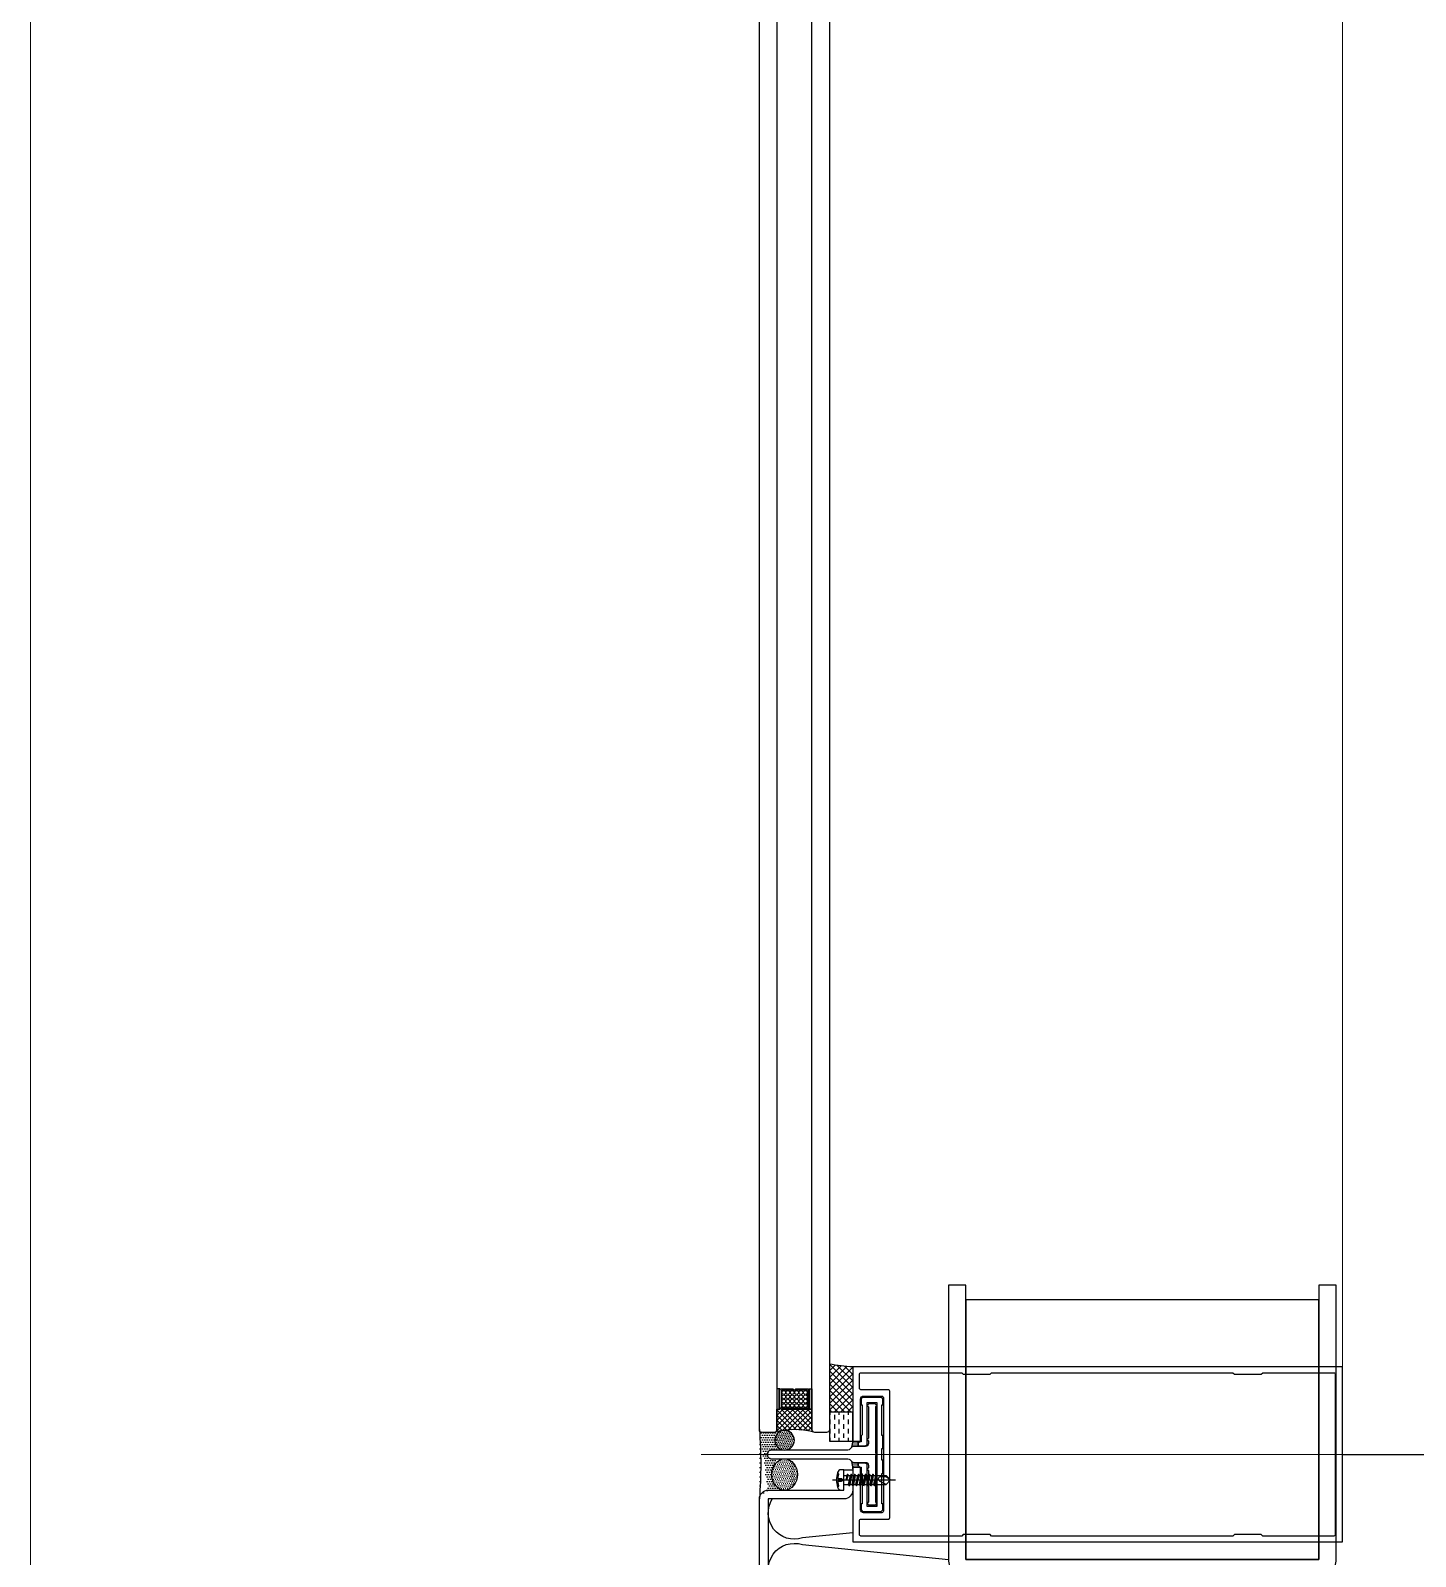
# Model space of a CAD drawing. Header units: millimetres. Extents: x 17311 to 801382, y -242618 to -104888.
# Drawn here: x 125895 to 126370, y -225693 to -225170 of the extents above; entities that cross this region are included whole.
import ezdxf

# ---------------------------------------------------------------- set-up
doc = ezdxf.new("R2010")
doc.units = ezdxf.units.MM
doc.header["$LTSCALE"] = 250
for name, pattern in [('CENTER', [50.8, 31.75, -6.35, 6.35, -6.35]), ('HID', [2.8, 1.8, -1]), ('HIDDEN', [9.525, 6.35, -3.175]), ('HIDDEN2', [4.7625, 3.175, -1.5875])]:
    doc.linetypes.add(name, pattern=pattern)
for name, color, linetype, lineweight in [('A-ELE-9', 9, 'Continuous', 5), ('A-WIN-ELE', 8, 'Continuous', 9), ('CEN', 1, 'Continuous', 9)]:
    doc.layers.add(name, color=color, linetype=linetype, lineweight=lineweight)
for name, color, linetype in [('A-ETC-8', 8, 'Continuous'), ('A-FIN', 6, 'Continuous'), ('A-WIN', 4, 'Continuous'), ('B-AR', 7, 'Continuous'), ('EXTRUSION', 7, 'Continuous'), ('fastener', 1, 'Continuous'), ('GLASS', 7, 'Continuous'), ('ISL', 251, 'Continuous'), ('polyamide', 6, 'Continuous'), ('S-TEEL', 4, 'Continuous'), ('SCREW', 1, 'Continuous'), ('SEALANT', 252, 'Continuous'), ('W200', 7, 'Continuous'), ('인테리어', 7, 'HIDDEN')]:
    doc.layers.add(name, color=color, linetype=linetype)
pattern_1 = [(90, (81579.6663, 89232.96467), (-0.15875, 0.079375), [0, -0.15875])]

# ---------------------------------------------------------------- blocks, each defined once
blk = doc.blocks.new('커튼월 히든바_F')
at = {"layer": 'GLASS', "transparency": 33554687}
h = blk.add_hatch(dxfattribs=at)
h.set_pattern_fill('ANSI37', color=253, scale=10, angle=90, style=0)
h.set_pattern_definition([(315, (-462.3626, 2021.3178), (0.8838835, 0.8838835), []), (45, (-462.3626, 2021.3178), (-0.8838835, 0.8838835), [])])
h.paths.add_polyline_path([(-182, 8.5, 0.198912), (-181.71, 7.79, 0.112366), (-194.29, 7.79, 0.198912), (-194, 8.5), (-194, 15.5), (-192.95, 15.5), (-192.95, 16.2, 0.414214), (-192.25, 15.5), (-183.75, 15.5, 0.414035), (-183.05, 16.2), (-183.05, 15.5), (-182, 15.5)])
at = {"layer": 'SEALANT', "transparency": 33554687}
h = blk.add_hatch(dxfattribs=at)
h.set_pattern_fill('ANSI37', color=253, scale=0.5)
h.set_pattern_definition([(225, (58237.0189, -22344.7967), (1.122532015, -1.122532015), []), (315, (58237.0189, -22344.7967), (1.122532015, 1.122532015), [])])
h.paths.add_polyline_path([(-168, 14.5), (-176, 14.5), (-176, 31, 0.032752), (-168, 30)])
at = {"layer": 'SEALANT'}
h = blk.add_hatch(dxfattribs=at)
h.set_pattern_fill('DASH', color=253, scale=0.5, angle=90, style=0)
h.set_pattern_definition([(270, (-24016.0779, 66483.7451), (1.5875, -1.5875), [1.5875, -1.5875])])
h.paths.add_polyline_path([(-168, 14.5), (-176, 14.5), (-176, 4.5), (-168, 4.5)])
h = blk.add_hatch(dxfattribs=at)
h.set_pattern_fill('DOTS', color=8, scale=10, angle=248.1986)
h.set_pattern_definition([(248.1986, (-86538.2096, -35092.0081), (0.464238432, -0.5222680618), [0, -0.625])])
edge = h.paths.add_edge_path()
edge.add_ellipse((-191.4, 4.87), major_axis=(0, 3.37), ratio=1, start_angle=0, end_angle=360, ccw=False)
at = {"layer": 'SEALANT', "transparency": 33554687}
h = blk.add_hatch(dxfattribs=at)
h.set_pattern_fill('DOTS', color=253, scale=0.1, angle=90)
h.set_pattern_definition(pattern_1)
h.paths.add_polyline_path([(-167.92, 2.75), (-166.1, 2.75), (-166.1, 2.95), (-166.1, 3.84), (-166.1, 4.5), (-167.5, 4.5, -0.362029), (-167.99, 4.91, -0.057613), (-168.29, 2.46), (-168.06, 2.69, -0.198912)])
h = blk.add_hatch(dxfattribs=at)
h.set_pattern_fill('DOTS', color=253, scale=0.1, angle=270)
h.set_pattern_definition(pattern_1)
h.paths.add_polyline_path([(-167.92, -2.75), (-166.1, -2.75), (-166.1, -2.95), (-166.1, -3.84), (-166.1, -4.5), (-167.5, -4.5, 0.362029), (-167.99, -4.91, 0.057613), (-168.29, -2.46), (-168.06, -2.69, 0.198912)])
at = {"layer": 'B-AR'}
for points in [[(-165.3, 19, -0.414214), (-164.3, 20), (-158, 20, -0.414214), (-157.5, 19.5), (-157.5, -19.5, -0.414214), (-158, -20), (-164.3, -20, -0.414214), (-165.3, -19), (-165.3, -4.7, 0.414214), (-165.5, -4.5), (-167.5, -4.5, 0.414214), (-168, -5), (-168, -30), (0, -30), (0, 30), (-168, 30), (-168, 5, 0.414214), (-167.5, 4.5), (-165.5, 4.5, 0.414214), (-165.3, 4.7)], [(-130.6, -28), (-165.2, -28, -0.414214), (-165.7, -27.5), (-165.7, -22.7, -0.414214), (-165.2, -22.2), (-155.8, -22.2, 0.414214), (-155.3, -21.7), (-155.3, 21.7, 0.414214), (-155.8, 22.2), (-165.2, 22.2, -0.414214), (-165.7, 22.7), (-165.7, 27.5, -0.414214), (-165.2, 28), (-130.6, 28), (-130.1, 27.5), (-120.9, 27.5), (-120.4, 28), (-37.6, 28), (-37.1, 27.5), (-27.9, 27.5), (-27.4, 28), (-3, 28, -0.414214), (-2.5, 27.5), (-2.5, -27.5, -0.414214), (-3, -28), (-27.4, -28), (-27.9, -27.5), (-37.1, -27.5), (-37.6, -28), (-120.4, -28), (-120.9, -27.5), (-130.1, -27.5)], [(-163.6, -2.75, -0.414214), (-162.6, -3.75), (-162.6, -4.63, 0.298217), (-162.9, -5.09, 0.298217), (-162.6, -5.55), (-162.6, -16.34, 0.298217), (-162.9, -16.8, 0.414214), (-162.4, -17.3), (-160.4, -17.3, 0.414214), (-159.9, -16.8, 0.236068), (-160.1, -16.4), (-160.1, -0.4, 0.236068), (-159.9, 0, 0.236068), (-160.1, 0.4), (-160.1, 16.4, 0.236068), (-159.9, 16.8, 0.414214), (-160.4, 17.3), (-162.4, 17.3, 0.414214), (-162.9, 16.8, 0.298217), (-162.6, 16.34), (-162.6, 5.55, 0.298217), (-162.9, 5.09, 0.298217), (-162.6, 4.63), (-162.6, 3.75, -0.414214), (-163.6, 2.75), (-167.92, 2.75, 0.198912), (-168.06, 2.69), (-168.96, 1.79, -0.198911), (-169.66, 1.5), (-195.8, 1.5, 0.414214), (-197.3, 0, 0.414214), (-195.8, -1.5), (-169.66, -1.5, -0.198912), (-168.96, -1.79), (-168.29, -2.46, 0.198912), (-167.59, -2.75)]]:
    blk.add_lwpolyline(points, format="xyb", close=True, dxfattribs=at)
at = {"layer": 'CEN', "ltscale": 0.005}
blk.add_line((20, 0), (-220, 0), dxfattribs=at)
at = {"layer": 'GLASS', "color": 1, "linetype": 'Continuous'}
for p, q in [((-193.25, 15.5, 0), (-193.25, 22.5, 0)), ((-182.75, 15.5, 0), (-182.75, 22.5, 0))]:
    blk.add_line(p, q, dxfattribs=at)
at = {"layer": 'GLASS', "color": 1, "linetype": 'Continuous', "elevation": 0}
for points in [[(-192.95, 15.5), (-192.95, 22.5), (-194, 22.5), (-194, 15.5)], [(-183.05, 15.5), (-183.05, 22.5), (-182, 22.5), (-182, 15.5)]]:
    blk.add_lwpolyline(points, close=True, dxfattribs=at)
for points in [[(-183.05, 16.2, -0.414214), (-183.75, 15.5), (-192.25, 15.5, -0.414214), (-192.95, 16.2), (-192.95, 22, -0.414214), (-192.45, 22.5), (-188.5, 22.5), (-188, 22), (-187.5, 22.5), (-183.55, 22.5, -0.414214), (-183.05, 22), (-183.05, 16.2)], [(-183.55, 16.2), (-183.55, 21.8, 0.414214), (-183.75, 22), (-192.25, 22, 0.414214), (-192.45, 21.8), (-192.45, 16.2, 0.414214), (-192.25, 16), (-183.75, 16, 0.414214), (-183.55, 16.2)]]:
    blk.add_lwpolyline(points, format="xyb", dxfattribs=at)
blk.add_lwpolyline([(-182, 8.5, 0.198912), (-181.71, 7.79, 0.112366), (-194.29, 7.79, 0.198912), (-194, 8.5), (-194, 15.5), (-192.95, 15.5), (-192.95, 16.2, 0.414214), (-192.25, 15.5), (-183.75, 15.5, 0.414035), (-183.05, 16.2), (-183.05, 15.5), (-182, 15.5)], format="xyb", close=True, dxfattribs=at)
at = {"layer": 'GLASS', "color": 8, "linetype": 'Continuous'}
for centre in [(-191.63, 21.25, 0), (-190.25, 21.25, 0), (-188.75, 21.25, 0), (-187.25, 21.25, 0), (-185.75, 21.25, 0), (-184.25, 21.25, 0), (-191.63, 19.75, 0), (-191.63, 18.25, 0), (-191.63, 16.75, 0), (-190.25, 19.75, 0), (-190.25, 18.25, 0), (-190.25, 16.75, 0), (-188.75, 19.75, 0), (-188.75, 18.25, 0), (-188.75, 16.75, 0), (-187.25, 19.75, 0), (-187.25, 18.25, 0), (-187.25, 16.75, 0), (-185.75, 19.75, 0), (-185.75, 18.25, 0), (-185.75, 16.75, 0), (-184.25, 19.75, 0), (-184.25, 18.25, 0), (-184.25, 16.75, 0)]:
    blk.add_circle(centre, 0.65, dxfattribs=at)
at = {"layer": 'polyamide', "color": 5}
blk.add_lwpolyline([(-159.7, -17.85), (-159.7, 0), (-159.7, -17.85), (-163.1, -17.85), (-163.1, -3.45), (-163.6, -2.95), (-166.1, -2.95), (-166.1, -3.84), (-165.6, -4.34), (-165.1, -4.34), (-165.1, -6.4), (-164.8, -6.7), (-164.8, -16.99), (-165.1, -16.99), (-165.1, -19.05), (-164.6, -19.55), (-158.2, -19.55), (-157.7, -19.05), (-157.7, -16.99), (-158, -16.99), (-158, -6.5), (-157.7, -6.5), (-157.7, -2), (-158, -2), (-158, 2), (-157.7, 2), (-157.7, 6.49), (-158, 6.49), (-158, 16.99), (-157.7, 16.99), (-157.7, 19.05), (-158.2, 19.55), (-164.6, 19.55), (-165.1, 19.05), (-165.1, 16.99), (-164.8, 16.99), (-164.8, 6.7), (-165.1, 6.4), (-165.1, 4.34), (-165.6, 4.34), (-166.1, 3.84), (-166.1, 2.95), (-163.6, 2.95), (-163.1, 3.45), (-163.1, 17.85), (-159.7, 17.85), (-159.7, 0)], dxfattribs=at)
at = {"layer": 'SEALANT', "color": 4}
blk.add_lwpolyline([(-168, 30, -0.032752), (-176, 31)], format="xyb", dxfattribs=at)
blk.add_lwpolyline([(-168, 14.5), (-176, 14.5), (-176, 4.5), (-168, 4.5)], close=True, dxfattribs=at)
at = {"layer": 'SEALANT', "color": 8}
for centre, start, end in [((-179.39, 5.06), 346.7784, 359.2245), ((-179.39, -5.06), 0.7755, 13.2216)]:
    blk.add_arc(centre, 11.4, start, end, dxfattribs=at)
at = {"layer": 'SEALANT', "color": 4, "extrusion": (0, 0, -1)}
blk.add_ellipse((-191.4, 4.87, 0), major_axis=(0, 3.37), ratio=1, dxfattribs=at)
blk = doc.blocks.new('PH-4-16')
at = {"layer": 'SCREW'}
for p, q in [((-1.51, 0), (-1.51, -0.97)), ((1.51, 0), (1.51, -1.59)), ((0.05, -0.87), (-2.01, -1.2)), ((2, -1.79), (-2.01, -2.45)), ((2, -3.03), (-2.01, -3.69)), ((2, -4.27), (-2.01, -4.93)), ((-2, -1.27), (-1.51, -1.47)), ((-2, -2.51), (-1.51, -2.71)), ((-2, -3.75), (-1.51, -3.95)), ((-2, -4.99), (-1.51, -5.2)), ((-1.99, -1.17), (-1.51, -0.97)), ((-1.99, -2.41), (-1.51, -2.21)), ((-1.99, -3.65), (-1.51, -3.45)), ((-1.99, -4.89), (-1.51, -4.69)), ((0.07, -0.97), (-1.95, -1.3)), ((1.99, -1.89), (-1.95, -2.54)), ((1.99, -3.13), (-1.95, -3.78)), ((1.99, -4.37), (-1.95, -5.02)), ((0.05, -0.87), (-1.51, -0.97)), ((0.07, -0.97), (-1.51, -1.47)), ((-1.51, -1.47), (-1.51, -2.21)), ((1.51, -1.59), (-1.51, -2.21)), ((1.51, -2.09), (-1.51, -2.71)), ((-1.51, -2.71), (-1.51, -3.45)), ((1.51, -2.83), (-1.51, -3.45)), ((1.51, -3.33), (-1.51, -3.95)), ((1.51, -4.07), (-1.51, -4.69)), ((1.51, -4.57), (-1.51, -5.2)), ((-1.51, -5.2), (-1.51, -5.93)), ((1.51, -1.59), (2, -1.79)), ((1.99, -1.89), (1.51, -2.09)), ((1.51, -2.09), (1.51, -2.83)), ((2, -3.03), (1.51, -2.83)), ((1.99, -3.13), (1.51, -3.33)), ((1.51, -3.33), (1.51, -4.07)), ((2, -4.27), (1.51, -4.07)), ((1.99, -4.37), (1.51, -4.57)), ((1.51, -4.57), (1.51, -5.31)), ((2, -5.51), (-2.01, -6.17)), ((2, -6.75), (-2.01, -7.41)), ((2, -7.99), (-2.01, -8.65)), ((2, -9.23), (-2.01, -9.89)), ((-2, -6.24), (-1.51, -6.44)), ((-2, -7.48), (-1.51, -7.68)), ((-2, -8.72), (-1.51, -8.92)), ((-2, -9.96), (-1.51, -10.16)), ((-1.99, -6.13), (-1.51, -5.93)), ((-1.99, -7.37), (-1.51, -7.17)), ((-1.99, -8.61), (-1.51, -8.41)), ((-1.99, -9.85), (-1.51, -9.66)), ((1.99, -5.61), (-1.95, -6.26)), ((1.99, -6.86), (-1.95, -7.5)), ((1.99, -8.1), (-1.95, -8.75)), ((1.99, -9.34), (-1.95, -9.99)), ((1.51, -5.31), (-1.51, -5.93)), ((1.51, -5.81), (-1.51, -6.44)), ((-1.51, -6.44), (-1.51, -7.17)), ((1.51, -6.55), (-1.51, -7.17)), ((1.51, -7.05), (-1.51, -7.68)), ((-1.51, -7.68), (-1.51, -8.41)), ((1.51, -7.79), (-1.51, -8.41)), ((1.51, -8.29), (-1.51, -8.92)), ((-1.51, -8.92), (-1.51, -9.66)), ((1.51, -9.03), (-1.51, -9.66)), ((1.51, -9.53), (-1.51, -10.16)), ((-1.51, -10.16), (-1.51, -10.9)), ((1.51, -10.27), (-1.51, -10.9)), ((2, -5.51), (1.51, -5.31)), ((1.99, -5.61), (1.51, -5.81)), ((1.51, -5.81), (1.51, -6.55)), ((2, -6.75), (1.51, -6.55)), ((1.99, -6.86), (1.51, -7.05)), ((1.51, -7.05), (1.51, -7.79)), ((2, -7.99), (1.51, -7.79)), ((1.99, -8.1), (1.51, -8.29)), ((1.51, -8.29), (1.51, -9.03)), ((2, -9.23), (1.51, -9.03)), ((1.99, -9.34), (1.51, -9.53)), ((1.51, -9.53), (1.51, -10.27)), ((2, -10.47), (1.51, -10.27)), ((2, -10.47), (-2.01, -11.13)), ((-2, -11.2), (-1.51, -11.4)), ((-1.99, -11.09), (-1.51, -10.9)), ((1.99, -10.58), (-1.95, -11.23)), ((1.51, -10.77), (-1.51, -11.4)), ((-1.51, -11.4), (-1.51, -14.46)), ((-1.51, -14.46), (-1.14, -14.46)), ((0, -16), (-1.51, -14.46)), ((-1.14, -12.61), (-1.14, -14.46)), ((-1.14, -14.46), (0, -16)), ((0, -16), (1.51, -14.49)), ((1.51, -14.49), (0.4, -12.23)), ((1.99, -10.58), (1.51, -10.77)), ((1.51, -10.77), (1.51, -14.49))]:
    blk.add_line(p, q, dxfattribs=at)
at = {"layer": 'SCREW', "color": 1, "linetype": 'CENTER'}
blk.add_line((0, 3.95), (0, -17.67), dxfattribs=at)
at = {"layer": 'SCREW', "linetype": 'HIDDEN2'}
blk.add_line((-1.51, -3.95), (-1.51, -4.69), dxfattribs=at)
at = {"layer": 'SCREW'}
blk.add_lwpolyline([(3.48, 0.99), (3.48, 0), (-3.48, 0), (-3.48, 0.99, -0.336479), (-2.53, 2.23, -0.138717), (2.53, 2.23, -0.336479)], format="xyb", close=True, dxfattribs=at)
blk.add_lwpolyline([(-2.53, 2.23), (-2.31, 2.03), (-2.06, 1.94), (-1.79, 1.92), (-1.52, 1.95), (-1.25, 2.02), (-1.01, 2.09), (-0.81, 2.13), (-0.65, 2.14), (-0.55, 2.08), (-0.5, 1.96), (-0.49, 1.8), (-0.49, 1.61), (-0.51, 1.41), (-0.52, 1.2), (-0.51, 1.01), (-0.47, 0.84), (-0.39, 0.71), (-0.28, 0.61), (-0.14, 0.55), (0, 0.53), (0.14, 0.55), (0.28, 0.61), (0.39, 0.71), (0.47, 0.84), (0.51, 1.01), (0.52, 1.2), (0.51, 1.41), (0.49, 1.61), (0.49, 1.8), (0.5, 1.96), (0.55, 2.08), (0.65, 2.14), (0.81, 2.13), (1.01, 2.09), (1.25, 2.02), (1.52, 1.95), (1.79, 1.92), (2.06, 1.94), (2.31, 2.03), (2.53, 2.23)], dxfattribs=at)
for centre, radius, start, end in [((-1.92, -1.23), 0.0931, 139.8661, 209.9246), ((-1.92, -2.47), 0.0931, 139.8661, 209.9246), ((-1.92, -3.71), 0.0931, 139.8661, 209.9246), ((-1.92, -4.95), 0.0931, 139.8661, 209.9246), ((0.03, -0.92), 0.0605, 310.7271, 69.3149), ((1.92, -1.83), 0.0931, 319.8661, 29.9246), ((1.92, -3.07), 0.0931, 319.8661, 29.9246), ((1.92, -4.31), 0.0931, 319.8661, 29.9246), ((-1.92, -6.19), 0.0931, 139.8661, 209.9246), ((-1.92, -7.43), 0.0931, 139.8661, 209.9246), ((-1.92, -8.67), 0.0931, 139.8661, 209.9246), ((-1.92, -9.91), 0.0931, 139.8661, 209.9246), ((1.92, -5.55), 0.0931, 319.8661, 29.9246), ((1.92, -6.8), 0.0931, 319.8661, 29.9246), ((1.92, -8.04), 0.0931, 319.8661, 29.9246), ((1.92, -9.28), 0.0931, 319.8661, 29.9246), ((-1.92, -11.15), 0.0931, 139.8661, 209.9246), ((-0.33, -12.61), 0.815, 27.365, 180), ((1.92, -10.52), 0.0931, 319.8661, 29.9246)]:
    blk.add_arc(centre, radius, start, end, dxfattribs=at)
blk = doc.blocks.new('m12 set anchor')
at = {"layer": 'A-ETC-8'}
for p, q in [((-4.8, 21), (-6, 19.8)), ((-4.8, 21), (4.8, 21)), ((-4.8, -49), (-4.8, 21)), ((0, 26), (0, -84)), ((6, 19.8), (4.8, 21)), ((4.8, -49), (4.8, 21)), ((-6, 19.8), (6, 19.8)), ((-6, -49), (-6, 19.8)), ((6, -49), (6, 19.8)), ((-10.97, 5.47), (-10.97, 12.53)), ((0, 14), (-9.5, 14)), ((-5.48, 5.47), (-5.48, 12.53)), ((0, 14), (9.5, 14)), ((5.48, 5.47), (5.48, 12.53)), ((10.97, 5.47), (10.97, 12.53)), ((-10.75, 3), (-0.5, 4)), ((-10.75, 0), (-10.75, 3)), ((-10.75, 0), (-0.5, 1)), ((-10.75, 0), (0.5, 0)), ((0, 4), (-9.5, 4)), ((-0.5, 1), (-0.5, 4)), ((10.75, 3), (-0.5, 3)), ((0, 4), (9.5, 4)), ((0.5, 2), (10.75, 3)), ((0.5, -1), (0.5, 2)), ((0.5, -1), (10.75, 0)), ((10.75, 0), (10.75, 3)), ((6, -46.6), (-6, -46.6)), ((-8.2, -67), (-7, -49)), ((-7, -49), (0, -49)), ((0, -49), (3.91, -49)), ((7, -49), (4.42, -49)), ((8.2, -67), (7, -49)), ((2.56, -60.84), (-3.59, -54.7)), ((2.9, -60.5), (-3.25, -54.36)), ((-3.58, -67), (-8.2, -67)), ((-6, -67), (-6, -76.6)), ((-2.4, -64.12), (1.2, -64.12)), ((-2.4, -64.6), (1.2, -64.6)), ((-2.4, -67), (0, -67)), ((0, -67), (8.2, -67)), ((6, -67), (6, -76.6)), ((6, -69.4), (-6, -69.4)), ((6, -70.6), (-6, -70.6)), ((0, -79), (-6, -76.6)), ((-6, -76.6), (0, -76.6)), ((6, -76.6), (0, -76.6)), ((0, -79), (6, -76.6))]:
    blk.add_line(p, q, dxfattribs=at)
for centre, radius, start, end in [((-9.5, 12.53), 1.47, 90, 180), ((-6.95, 12.53), 1.47, 0, 90), ((-4.02, 12.53), 1.47, 90, 180), ((4.02, 12.53), 1.47, 0, 90), ((6.95, 12.53), 1.47, 90, 180), ((9.5, 12.53), 1.47, 0, 90), ((-9.5, 5.47), 1.47, 180, 270), ((-6.95, 5.47), 1.47, 270, 0), ((-4.02, 5.47), 1.47, 180, 270), ((4.02, 5.47), 1.47, 270, 0), ((6.95, 5.47), 1.47, 180, 270), ((9.5, 5.47), 1.47, 270, 0), ((-2.4, -53.51), 1.68, 45, 225), ((-2.4, -53.51), 1.2, 45, 225), ((0.99, -50.11), 3.6, 225, 18.0378), ((0.99, -50.11), 3.12, 225, 20.9333), ((1.2, -62.2), 2.4, 270, 45), ((1.2, -62.2), 1.92, 270, 45), ((-2.4, -65.8), 1.68, 90, 225.5847), ((-2.4, -65.8), 1.2, 90, 270)]:
    blk.add_arc(centre, radius, start, end, dxfattribs=at)
blk = doc.blocks.new('A$Cd0fcdb80')
at = {"layer": 'A-FIN', "elevation": 0}
for points in [[(-250, -452), (-250, 34.75, -0.414214), (-247, 37.75), (-221, 37.75), (-221, 44.75), (-218, 44.75), (-218, 37.75, -0.414214), (-221, 34.75), (-247, 34.75), (-247, -452)], [(-250, -452, 0.414214), (-247, -455), (-224, -455), (-224, -462), (-221, -462), (-221, -455, 0.414214), (-224, -452), (-247, -452)]]:
    blk.add_lwpolyline(points, format="xyb", dxfattribs=at)
at = {"layer": 'ISL', "elevation": 0}
for points in [[(-218, 23.09), (-235.24, 21.34, -0.702974), (-245.58, 34.75)], [(-175.35, 8), (-235.24, 1.94, -1.372593), (-235.24, 19.07), (-185.16, 14.01)], [(-150, -231.99, 0.509267), (-161.76, -223.43), (-235.24, -230.86, -1.372593), (-235.24, -213.73), (-161.76, -221.16, 0.509267), (-150, -212.59, 0.509267), (-161.76, -204.03), (-235.24, -211.46, -1.372593), (-235.24, -194.33), (-161.76, -201.76, 0.509267), (-150, -193.19, 0.509267), (-161.76, -184.63), (-235.24, -192.06, -1.372593), (-235.24, -174.93), (-161.76, -182.36, 0.509267), (-150, -173.79, 0.509267), (-161.76, -165.23), (-235.24, -172.66, -1.372593), (-235.24, -155.53), (-161.76, -162.96, 0.509267), (-150, -154.39, 0.509267), (-161.76, -145.83), (-235.24, -153.26, -1.372593), (-235.24, -136.13), (-161.76, -143.56, 0.509267), (-150, -134.99, 0.509267), (-161.76, -126.43), (-235.24, -133.86, -1.372593), (-235.24, -116.73), (-161.76, -124.16, 0.509267), (-150, -115.59, 0.509267), (-161.76, -107.03), (-235.24, -114.46, -1.372593), (-235.24, -97.33), (-161.76, -104.76, 0.509267), (-150, -96.19, 0.509267), (-161.76, -87.63), (-235.24, -95.06, -1.372593), (-235.24, -77.93), (-161.76, -85.36, 0.509267), (-150, -76.79, 0.509267), (-161.76, -68.23), (-235.24, -75.66, -1.372593), (-235.24, -58.53), (-161.76, -65.96, 0.509267), (-150, -57.39, 0.509267), (-161.76, -48.83), (-235.24, -56.26, -1.372593), (-235.24, -39.13), (-161.76, -46.56, 0.509267), (-150, -37.99, 0.509267), (-161.76, -29.43), (-235.24, -36.86, -1.372593), (-235.24, -19.73), (-161.76, -27.16, 0.509267), (-150, -18.59, 0.509267), (-161.76, -10.03), (-235.24, -17.46, -1.372593), (-235.24, -0.33), (-161.76, -7.76, 0.509267), (-150, 0.81, 0.235735), (-153.58, 8, 0.235735)], [(-150, -212.59, -0.509267), (-161.76, -221.16), (-235.24, -213.73, 1.372593), (-235.24, -230.86), (-161.76, -223.43, -0.509267), (-150, -231.99, -0.509267), (-161.76, -240.56), (-235.24, -233.13, 1.372593), (-235.24, -250.26), (-161.76, -242.83, -0.509267), (-150, -251.39, -0.509267), (-161.76, -259.96), (-235.24, -252.53, 1.372593), (-235.24, -269.66), (-161.76, -262.23, -0.509267), (-150, -270.79, -0.509267), (-161.76, -279.36), (-235.24, -271.93, 1.372593), (-235.24, -289.06), (-161.76, -281.63, -0.509267), (-150, -290.19, -0.509267), (-161.76, -298.76), (-235.24, -291.33, 1.372593), (-235.24, -308.46), (-161.76, -301.03, -0.509267), (-150, -309.59, -0.509267), (-161.76, -318.16), (-235.24, -310.73, 1.372593), (-235.24, -327.86), (-161.76, -320.43, -0.509267), (-150, -328.99, -0.509267), (-161.76, -337.56), (-235.24, -330.13, 1.372593), (-235.24, -347.26), (-161.76, -339.83, -0.509267), (-150, -348.39, -0.509267), (-161.76, -356.96), (-235.24, -349.53, 1.372593), (-235.24, -366.66), (-161.76, -359.23, -0.509267), (-150, -367.79, -0.509267), (-161.76, -376.36), (-235.24, -368.93, 1.372593), (-235.24, -386.06), (-161.76, -378.63, -0.509267), (-150, -387.19, -0.509267), (-161.76, -395.76), (-235.24, -388.33, 1.372593), (-235.24, -405.46), (-161.76, -398.03, -0.509267), (-150, -406.59, -0.509267), (-161.76, -415.16), (-235.24, -407.73, 1.372593), (-235.24, -424.86), (-161.76, -417.43, -0.509267), (-150, -425.99, -0.509267), (-161.76, -434.56), (-235.24, -427.13, 1.372593), (-235.24, -444.26), (-161.76, -436.83, -0.509267), (-150, -445.39, -0.235735), (-153.58, -452.58, -0.235735)], [(-247, -455, -0.504897), (-235.24, -446.54), (-161.76, -453.97, 0.509267), (-150, -445.41, 0.235735), (-153.58, -438.22)]]:
    blk.add_lwpolyline(points, format="xyb", dxfattribs=at)
at = {"layer": 'S-TEEL', "color": 8, "linetype": 'HIDDEN', "ltscale": 2, "elevation": 0}
for points in [[(-179.16, 34), (-179.16, 108), (-185.16, 108), (-185.16, 34)], [(-52.16, 34), (-52.16, 108), (-58.16, 108), (-58.16, 34)]]:
    blk.add_lwpolyline(points, dxfattribs=at)
blk.add_lwpolyline([(-179.16, 14), (-58.16, 14), (-58.16, 103), (-179.16, 103)], close=True, dxfattribs=at)
at = {"layer": 'S-TEEL', "elevation": 0}
blk.add_lwpolyline([(-185.16, 34), (-185.16, 14, 0.414214), (-179.16, 8), (-58.16, 8, 0.414214), (-52.16, 14), (-52.16, 34)], format="xyb", dxfattribs=at)
blk.add_lwpolyline([(-58.16, 34), (-58.16, 14), (-179.16, 14), (-179.16, 34)], dxfattribs=at)
blk.add_lwpolyline([(-150, -162), (-150, 0), (-68, 0), (-68, 8), (-150, 8, 0.414214), (-158, 0), (-158, -162)], format="xyb", close=True, dxfattribs=at)
blk.add_lwpolyline([(-162, -120), (-162, -80), (-158, -80), (-158, -120)], close=True, dxfattribs=at)
at = {"layer": 'S-TEEL'}
blk.add_lwpolyline([(-221, -470), (-191, -470), (-191, -468), (-219, -468), (-219, -440), (-221, -440)], close=True, dxfattribs=at)
at = {"layer": 'SEALANT'}
blk.add_arc((-341.95, -442.87, 0), 92.4, 342.9227, 354.3267, dxfattribs=at)
blk.add_ellipse((-234.64, -462.5, 0), major_axis=(0, 7.5), ratio=0.921254, dxfattribs=at)
at = {"layer": 'EXTRUSION', "xscale": -1, "rotation": 90}
blk.add_blockref('PH-4-16', (-221, 41.25, 0), dxfattribs=at)
blk.add_blockref('PH-4-16', (-221, 41.25, 0), dxfattribs=at)
at = {"layer": 'EXTRUSION', "rotation": 90}
blk.add_blockref('PH-4-16', (-224, -458.5, 0), dxfattribs=at)
at = {"layer": 'fastener', "rotation": 90}
blk.add_blockref('m12 set anchor', (-162, -100, 0), dxfattribs=at)

msp = doc.modelspace()

# ---------------------------------------------------------------- hatches: boundary and pattern name
at = {"layer": 'SEALANT', "transparency": 33554687}
h = msp.add_hatch(dxfattribs=at)
h.set_pattern_fill('DOTS', color=253, scale=0.5)
h.set_pattern_definition([(360, (53041.11765, 22080.7731), (0.396875, 0.79375), [0, -0.79375])])
edge = h.paths.add_edge_path()
edge.add_line((126153.86, -225670.66), (126153.05, -225670.57))
edge.add_line((126153.05, -225670.57), (126152.27, -225670.29))
edge.add_line((126152.27, -225670.29), (126151.54, -225669.85))
edge.add_line((126151.54, -225669.85), (126150.89, -225669.26))
edge.add_line((126150.89, -225669.26), (126150.34, -225668.52))
edge.add_line((126150.34, -225668.52), (126149.92, -225667.68))
edge.add_line((126149.92, -225667.68), (126149.62, -225666.75))
edge.add_line((126149.62, -225666.75), (126149.47, -225665.78))
edge.add_line((126149.47, -225665.78), (126149.47, -225664.79))
edge.add_line((126149.47, -225664.79), (126149.62, -225663.81))
edge.add_line((126149.62, -225663.81), (126149.92, -225662.89))
edge.add_line((126149.92, -225662.89), (126150.34, -225662.05))
edge.add_line((126150.34, -225662.05), (126150.89, -225661.31))
edge.add_line((126150.89, -225661.31), (126151.46, -225660.79))
edge.add_line((126151.46, -225660.79), (126151.25, -225659.91))
edge.add_line((126151.25, -225659.91), (126149.45, -225659.91))
edge.add_arc((126149.45, -225658.41), 1.5, 90.0002, 270, ccw=False)
edge.add_line((126149.45, -225656.91), (126151.25, -225656.91))
edge.add_line((126151.25, -225656.91), (126151.25, -225650.69))
edge.add_arc((126158.97, -225687.96), 38.06, 101.706, 103.2479)
edge.add_line((126150.25, -225650.91), (126146.25, -225650.91))
edge.add_arc((126146.25, -225649.91), 1, 190.5973, 270, ccw=False)
edge.add_arc((125981.46, -225661.76), 164.22, -4.0054, 4.0727, ccw=False)
edge.add_arc((126148.25, -225673.66), 3, 90, 171.8057, ccw=False)
edge.add_line((126148.25, -225670.66), (126153.86, -225670.66))
at = {"layer": 'SEALANT'}
h = msp.add_hatch(dxfattribs=at)
h.set_pattern_fill('DOTS', color=8, scale=10, angle=248.1986)
h.set_pattern_definition([(248.1986, (39807.0428, -260752.93116), (0.464238432, -0.5222680618), [0, -0.625])])
edge = h.paths.add_edge_path()
edge.add_ellipse((126153.86, -225665.28), major_axis=(0, -5.37), ratio=0.819603, start_angle=0, end_angle=360)

# ---------------------------------------------------------------- linework, layer by layer
at = {"layer": 'A-ELE-9'}
msp.add_line((125895.25, -221158.41), (125895.25, -225758.41), dxfattribs=at)
at = {"layer": 'A-WIN', "elevation": 0}
for points in [[(126151.25, -225649.91, -0.414214), (126150.25, -225650.91), (126146.25, -225650.91, -0.414214), (126145.25, -225649.91), (126145.25, -224666.91, -0.414214), (126146.25, -224665.91), (126150.25, -224665.91, -0.414214), (126151.25, -224666.91)], [(126169.25, -225649.91, -0.414214), (126168.25, -225650.91), (126164.25, -225650.91, -0.414214), (126163.25, -225649.91), (126163.25, -224666.91, -0.414214), (126164.25, -224665.91), (126168.25, -224665.91, -0.414214), (126169.25, -224666.91)]]:
    msp.add_lwpolyline(points, format="xyb", close=True, dxfattribs=at)
at = {"layer": 'A-WIN-ELE', "elevation": 0}
msp.add_lwpolyline([(126345.25, -225628.41), (126345.25, -221188.41)], dxfattribs=at)
at = {"layer": 'SEALANT', "color": 4, "elevation": 0}
msp.add_lwpolyline([(126145.25, -225649.91, -0.036427), (126145.25, -225673.66)], format="xyb", dxfattribs=at)
at = {"layer": 'SEALANT', "color": 4}
msp.add_ellipse((126153.86, -225665.28, 0), major_axis=(0, -5.37), ratio=0.819603, dxfattribs=at)
at = {"layer": '인테리어', "linetype": 'HID', "ltscale": 0.5}
msp.add_line((126345.25, -225658.41), (133695.39, -225658.41), dxfattribs=at)

# ---------------------------------------------------------------- block references
at = {"layer": 'EXTRUSION', "xscale": -1, "rotation": 90}
msp.add_blockref('PH-4-16', (126174.25, -225667.16), dxfattribs=at)
at = {"layer": 'ISL'}
msp.add_blockref('A$Cd0fcdb80', (126395.25, -225708.41, 0), dxfattribs=at)
at = {"layer": 'W200'}
msp.add_blockref('커튼월 히든바_F', (126345.25, -225658.41, 0), dxfattribs=at)

doc.saveas('drawing.dxf')
